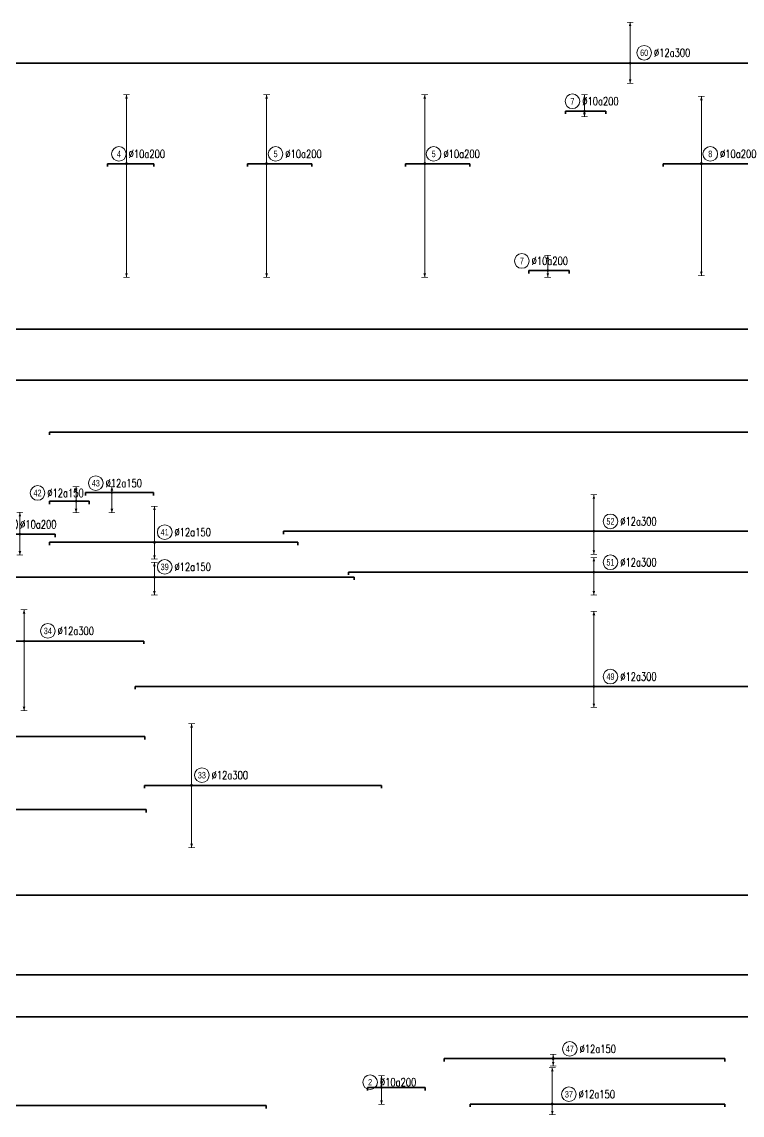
# Model space of a CAD drawing. Header units: millimetres. Extents: x -415354 to 883813, y -531490 to 486716.
# Drawn here: x 38382 to 82576, y 980 to 68072 of the extents above; entities that cross this region are included whole.
import ezdxf
from ezdxf.enums import TextEntityAlignment as Align

# ---------------------------------------------------------------- set-up
doc = ezdxf.new("R2010")
doc.units = ezdxf.units.MM
doc.header["$MEASUREMENT"] = 0
for name, color, linetype, lineweight in [('NDC_S_DIM', 1, 'Continuous', 15), ('NDC_S_REBAR', 4, 'Continuous', 35), ('NDC_S_VN TEXT', 7, 'Continuous', 20)]:
    doc.layers.add(name, color=color, linetype=linetype, lineweight=lineweight)
doc.styles.add('ARIAL', font='arial.ttf', dxfattribs={"width": 0.8})
doc.styles.add('NDC_EN TXT', font='romans.shx', dxfattribs={"width": 0.8})

# ---------------------------------------------------------------- blocks, each defined once
blk = doc.blocks.new('*U179')
at = {"layer": 'NDC_S_REBAR'}
blk.add_line((0, 0), (-477.16, 0), dxfattribs=at)
at = {"layer": 'NDC_S_VN TEXT', "style": 'ARIAL', "width": 0.8}
blk.add_attdef('KHT', text='', height=2, dxfattribs=at).set_placement((2.1, -2.92), align=Align.MIDDLE_CENTER)
at = {"layer": 'NDC_S_VN TEXT', "color": 3, "style": 'NDC_EN TXT', "width": 0.75}
blk.add_attdef('DKT', (5.1, -4.17), '', height=2.5, dxfattribs=at)
blk = doc.blocks.new('*U180')
at = {"layer": 'NDC_S_REBAR'}
for p, q in [((0, 0), (-270.14, 0)), ((-270.14, 0), (-270.14, -0.9)), ((-270.14, -0.9), (-270.14, -0.9))]:
    blk.add_line(p, q, dxfattribs=at)
at = {"layer": 'NDC_S_VN TEXT', "style": 'ARIAL', "width": 0.8}
blk.add_attdef('KHT', text='', height=2, dxfattribs=at).set_placement((-5.58, 3), align=Align.MIDDLE_CENTER)
at = {"layer": 'NDC_S_VN TEXT', "color": 3, "style": 'NDC_EN TXT', "width": 0.75}
blk.add_attdef('DKT', (-2.58, 1.75), '', height=2.5, dxfattribs=at)
blk = doc.blocks.new('*U168')
h = blk.add_hatch(color=6)
edge = h.paths.add_edge_path()
edge.add_arc((-2.99, 0), 0.3, 0, 360)
at = {"layer": 'NDC_S_DIM', "color": 8}
for q in [(-2.99, 11.16), (-2.99, -7.09)]:
    blk.add_line((-2.99, 0), q, dxfattribs=at)
for points in [[(-3.99, 11.16, 0.2, 0.2, 0), (-1.99, 11.16, 0, 0, 0)], [(-3.99, -7.09, 0.2, 0.2, 0), (-1.99, -7.09, 0, 0, 0)]]:
    blk.add_lwpolyline(points, format="xyseb", dxfattribs=at)
at = {"layer": 'NDC_S_DIM'}
blk.add_circle((2.1, 3), 2.25, dxfattribs=at)
at = {"layer": 'NDC_S_DIM', "color": 6}
blk.add_circle((-2.99, 0), 0.3, dxfattribs=at)
at = {"layer": 'NDC_S_DIM', "color": 8}
for points in [[(-3.39, 9.96), (-2.99, 11.16), (-2.59, 9.96)], [(-3.39, -5.89), (-2.99, -7.09), (-2.59, -5.89)]]:
    blk.add_solid(points, dxfattribs=at)
at = {"layer": 'NDC_S_REBAR'}
for p, q in [((0, 0), (-98.24, 0)), ((-98.24, 0), (-98.24, -0.9)), ((0, 0), (202.46, 0)), ((202.46, 0), (202.46, -0.9)), ((-98.24, -0.9), (-98.24, -0.9)), ((202.46, -0.9), (202.46, -0.9))]:
    blk.add_line(p, q, dxfattribs=at)
at = {"layer": 'NDC_S_VN TEXT', "style": 'ARIAL', "width": 0.8}
blk.add_attdef('KHT', text='', height=2, dxfattribs=at).set_placement((2.1, 3), align=Align.MIDDLE_CENTER)
at = {"layer": 'NDC_S_VN TEXT', "color": 3, "style": 'NDC_EN TXT', "width": 0.75}
blk.add_attdef('DKT', (5.1, 1.75), '', height=2.5, dxfattribs=at)
blk = doc.blocks.new('*U171')
at = {"layer": 'NDC_S_REBAR'}
blk.add_line((0, 0), (470.92, 0), dxfattribs=at)
at = {"layer": 'NDC_S_VN TEXT', "style": 'ARIAL', "width": 0.8}
blk.add_attdef('KHT', text='', height=2, dxfattribs=at).set_placement((2.1, 3), align=Align.MIDDLE_CENTER)
at = {"layer": 'NDC_S_VN TEXT', "color": 3, "style": 'NDC_EN TXT', "width": 0.75}
blk.add_attdef('DKT', (5.1, 1.75), '', height=2.5, dxfattribs=at)
blk = doc.blocks.new('*U169')
at = {"layer": 'NDC_S_REBAR'}
for q in [(-179.82, 0), (333.25, 0)]:
    blk.add_line((0, 0), q, dxfattribs=at)
at = {"layer": 'NDC_S_VN TEXT', "style": 'ARIAL', "width": 0.8}
blk.add_attdef('KHT', text='', height=2, dxfattribs=at).set_placement((-32.97, 3), align=Align.MIDDLE_CENTER)
at = {"layer": 'NDC_S_VN TEXT', "color": 3, "style": 'NDC_EN TXT', "width": 0.75}
blk.add_attdef('DKT', (-29.97, 1.75), '', height=2.5, dxfattribs=at)
blk = doc.blocks.new('*U170')
h = blk.add_hatch(color=6)
edge = h.paths.add_edge_path()
edge.add_arc((-39.87, 0), 0.3, 0, 360)
at = {"layer": 'NDC_S_DIM', "color": 8}
for q in [(-39.87, 11.43), (-39.87, -2.82)]:
    blk.add_line((-39.87, 0), q, dxfattribs=at)
for points in [[(-40.87, 11.43, 0.2, 0.2, 0), (-38.87, 11.43, 0, 0, 0)], [(-40.87, -2.82, 0.2, 0.2, 0), (-38.87, -2.82, 0, 0, 0)]]:
    blk.add_lwpolyline(points, format="xyseb", dxfattribs=at)
at = {"layer": 'NDC_S_DIM'}
blk.add_circle((-32.99, 3), 2.25, dxfattribs=at)
at = {"layer": 'NDC_S_DIM', "color": 6}
blk.add_circle((-39.87, 0), 0.3, dxfattribs=at)
at = {"layer": 'NDC_S_DIM', "color": 8}
for points in [[(-40.27, 10.23), (-39.87, 11.43), (-39.47, 10.23)], [(-40.27, -1.62), (-39.87, -2.82), (-39.47, -1.62)]]:
    blk.add_solid(points, dxfattribs=at)
at = {"layer": 'NDC_S_REBAR'}
for p, q in [((0, 0), (-179.84, 0)), ((-179.84, 0), (-179.84, -0.9)), ((0, 0), (69.61, 0)), ((69.61, 0), (69.61, -0.9)), ((-179.84, -0.9), (-179.84, -0.9)), ((69.61, -0.9), (69.61, -0.9))]:
    blk.add_line(p, q, dxfattribs=at)
at = {"layer": 'NDC_S_VN TEXT', "style": 'ARIAL', "width": 0.8}
blk.add_attdef('KHT', text='', height=2, dxfattribs=at).set_placement((-32.99, 3), align=Align.MIDDLE_CENTER)
at = {"layer": 'NDC_S_VN TEXT', "color": 3, "style": 'NDC_EN TXT', "width": 0.75}
blk.add_attdef('DKT', (-29.99, 1.75), '', height=2.5, dxfattribs=at)
blk = doc.blocks.new('*U166')
h = blk.add_hatch(color=6)
edge = h.paths.add_edge_path()
edge.add_arc((-2.99, 0), 0.3, 0, 360)
at = {"layer": 'NDC_S_DIM', "color": 8}
for q in [(-2.99, 11.18), (-2.99, -3.31)]:
    blk.add_line((-2.99, 0), q, dxfattribs=at)
for points in [[(-3.99, 11.18, 0.2, 0.2, 0), (-1.99, 11.18, 0, 0, 0)], [(-3.99, -3.31, 0.2, 0.2, 0), (-1.99, -3.31, 0, 0, 0)]]:
    blk.add_lwpolyline(points, format="xyseb", dxfattribs=at)
at = {"layer": 'NDC_S_DIM'}
blk.add_circle((2.1, 3), 2.25, dxfattribs=at)
at = {"layer": 'NDC_S_DIM', "color": 6}
blk.add_circle((-2.99, 0), 0.3, dxfattribs=at)
at = {"layer": 'NDC_S_DIM', "color": 8}
for points in [[(-3.39, 9.98), (-2.99, 11.18), (-2.59, 9.98)], [(-3.39, -2.11), (-2.99, -3.31), (-2.59, -2.11)]]:
    blk.add_solid(points, dxfattribs=at)
at = {"layer": 'NDC_S_REBAR'}
for p, q in [((0, 0), (-28.23, 0)), ((-28.23, 0), (-28.23, -0.9)), ((0, 0), (49.97, 0)), ((49.97, 0), (49.97, -0.9)), ((-28.23, -0.9), (-28.23, -0.9)), ((49.97, -0.9), (49.97, -0.9))]:
    blk.add_line(p, q, dxfattribs=at)
at = {"layer": 'NDC_S_VN TEXT', "style": 'ARIAL', "width": 0.8}
blk.add_attdef('KHT', text='', height=2, dxfattribs=at).set_placement((2.1, 3), align=Align.MIDDLE_CENTER)
at = {"layer": 'NDC_S_VN TEXT', "color": 3, "style": 'NDC_EN TXT', "width": 0.75}
blk.add_attdef('DKT', (5.1, 1.75), '', height=2.5, dxfattribs=at)
blk = doc.blocks.new('*U162')
h = blk.add_hatch(color=6)
edge = h.paths.add_edge_path()
edge.add_arc((0, 0), 0.3, 0, 360)
at = {"layer": 'NDC_S_DIM', "color": 8}
for q in [(0, 12.56), (0, -6.2)]:
    blk.add_line((0, 0), q, dxfattribs=at)
for points in [[(-1, 12.56, 0.2, 0.2, 0), (1, 12.56, 0, 0, 0)], [(-1, -6.2, 0.2, 0.2, 0), (1, -6.2, 0, 0, 0)]]:
    blk.add_lwpolyline(points, format="xyseb", dxfattribs=at)
at = {"layer": 'NDC_S_DIM'}
blk.add_circle((4.31, 3.17), 2.25, dxfattribs=at)
at = {"layer": 'NDC_S_DIM', "color": 6}
blk.add_circle((0, 0), 0.3, dxfattribs=at)
at = {"layer": 'NDC_S_DIM', "color": 8}
for points in [[(-0.4, 11.36), (0, 12.56), (0.4, 11.36)], [(-0.4, -5), (0, -6.2), (0.4, -5)]]:
    blk.add_solid(points, dxfattribs=at)
at = {"layer": 'NDC_S_REBAR'}
for q in [(-250.37, 0), (626.48, 0)]:
    blk.add_line((0, 0), q, dxfattribs=at)
at = {"layer": 'NDC_S_VN TEXT', "style": 'ARIAL', "width": 0.8}
blk.add_attdef('KHT', text='', height=2, dxfattribs=at).set_placement((4.31, 3.17), align=Align.MIDDLE_CENTER)
at = {"layer": 'NDC_S_VN TEXT', "color": 3, "style": 'NDC_EN TXT', "width": 0.75}
blk.add_attdef('DKT', (7.31, 1.92), '', height=2.5, dxfattribs=at)
blk = doc.blocks.new('*U102')
h = blk.add_hatch(color=6)
edge = h.paths.add_edge_path()
edge.add_arc((0, 0), 0.3, 0, 360)
at = {"layer": 'NDC_S_DIM', "color": 8}
for q in [(0, 5), (0, -1.75)]:
    blk.add_line((0, 0), q, dxfattribs=at)
for points in [[(-1, 5, 0.2, 0.2, 0), (1, 5, 0, 0, 0)], [(-1, -1.75, 0.2, 0.2, 0), (1, -1.75, 0, 0, 0)]]:
    blk.add_lwpolyline(points, format="xyseb", dxfattribs=at)
at = {"layer": 'NDC_S_DIM'}
blk.add_circle((-3.67, 3), 2.25, dxfattribs=at)
at = {"layer": 'NDC_S_DIM', "color": 6}
blk.add_circle((0, 0), 0.3, dxfattribs=at)
at = {"layer": 'NDC_S_DIM', "color": 8}
for points in [[(-0.4, 3.8), (0, 5), (0.4, 3.8)], [(-0.4, -0.55), (0, -1.75), (0.4, -0.55)]]:
    blk.add_solid(points, dxfattribs=at)
at = {"layer": 'NDC_S_REBAR'}
for p, q in [((0, 0), (-5.85, 0)), ((-5.85, 0), (-5.85, -0.9)), ((0, 0), (6.6, 0)), ((6.6, 0), (6.6, -0.9)), ((-5.85, -0.9), (-5.85, -0.9)), ((6.6, -0.9), (6.6, -0.9))]:
    blk.add_line(p, q, dxfattribs=at)
at = {"layer": 'NDC_S_VN TEXT', "style": 'ARIAL', "width": 0.8}
blk.add_attdef('KHT', text='', height=2, dxfattribs=at).set_placement((-3.67, 3), align=Align.MIDDLE_CENTER)
at = {"layer": 'NDC_S_VN TEXT', "color": 3, "style": 'NDC_EN TXT', "width": 0.75}
blk.add_attdef('DKT', (-0.67, 1.75), '', height=2.5, dxfattribs=at)
blk = doc.blocks.new('*U39')
h = blk.add_hatch(color=6)
edge = h.paths.add_edge_path()
edge.add_arc((0, 0), 0.3, 0, 360)
at = {"layer": 'NDC_S_DIM', "color": 8}
for q in [(0, 4.48), (0, -3.52)]:
    blk.add_line((0, 0), q, dxfattribs=at)
for points in [[(-1, 4.48, 0.2, 0.2, 0), (1, 4.48, 0, 0, 0)], [(-1, -3.52, 0.2, 0.2, 0), (1, -3.52, 0, 0, 0)]]:
    blk.add_lwpolyline(points, format="xyseb", dxfattribs=at)
at = {"layer": 'NDC_S_DIM'}
blk.add_circle((-11.81, 2.53), 2.25, dxfattribs=at)
at = {"layer": 'NDC_S_DIM', "color": 6}
blk.add_circle((0, 0), 0.3, dxfattribs=at)
at = {"layer": 'NDC_S_DIM', "color": 8}
for points in [[(-0.4, 3.28), (0, 4.48), (0.4, 3.28)], [(-0.4, -2.32), (0, -3.52), (0.4, -2.32)]]:
    blk.add_solid(points, dxfattribs=at)
at = {"layer": 'NDC_S_REBAR'}
for p, q in [((0, 0), (-8.13, 0)), ((-8.13, 0), (-8.13, -0.9)), ((0, 0), (4.07, 0)), ((4.07, 0), (4.07, -0.9)), ((-8.13, -0.9), (-8.13, -0.9)), ((4.07, -0.9), (4.07, -0.9))]:
    blk.add_line(p, q, dxfattribs=at)
at = {"layer": 'NDC_S_VN TEXT', "style": 'ARIAL', "width": 0.8}
blk.add_attdef('KHT', text='', height=2, dxfattribs=at).set_placement((-11.81, 2.53), align=Align.MIDDLE_CENTER)
at = {"layer": 'NDC_S_VN TEXT', "color": 3, "style": 'NDC_EN TXT', "width": 0.75}
blk.add_attdef('DKT', (-8.81, 1.28), '', height=2.5, dxfattribs=at)
blk = doc.blocks.new('*U46')
h = blk.add_hatch(color=6)
edge = h.paths.add_edge_path()
edge.add_arc((-7.39, 0), 0.3, 0, 360)
at = {"layer": 'NDC_S_DIM', "color": 8}
for q in [(-7.39, 3.65), (-7.39, -5.1)]:
    blk.add_line((-7.39, 0), q, dxfattribs=at)
for points in [[(-8.39, 3.65, 0.2, 0.2, 0), (-6.39, 3.65, 0, 0, 0)], [(-8.39, -5.1, 0.2, 0.2, 0), (-6.39, -5.1, 0, 0, 0)]]:
    blk.add_lwpolyline(points, format="xyseb", dxfattribs=at)
at = {"layer": 'NDC_S_DIM'}
blk.add_circle((-10.89, 1.65), 2.25, dxfattribs=at)
at = {"layer": 'NDC_S_DIM', "color": 6}
blk.add_circle((-7.39, 0), 0.3, dxfattribs=at)
at = {"layer": 'NDC_S_DIM', "color": 8}
for points in [[(-7.79, 2.45), (-7.39, 3.65), (-6.99, 2.45)], [(-7.79, -3.9), (-7.39, -5.1), (-6.99, -3.9)]]:
    blk.add_solid(points, dxfattribs=at)
at = {"layer": 'NDC_S_REBAR'}
for p, q in [((0, 0), (-11.74, 0)), ((-11.74, 0), (-11.74, -0.9)), ((0, 0), (5.96, 0)), ((5.96, 0), (5.96, -0.9)), ((-11.74, -0.9), (-11.74, -0.9)), ((5.96, -0.9), (5.96, -0.9))]:
    blk.add_line(p, q, dxfattribs=at)
at = {"layer": 'NDC_S_VN TEXT', "style": 'ARIAL', "width": 0.8}
blk.add_attdef('KHT', text='', height=2, dxfattribs=at).set_placement((-10.89, 1.65), align=Align.MIDDLE_CENTER)
at = {"layer": 'NDC_S_VN TEXT', "color": 3, "style": 'NDC_EN TXT', "width": 0.75}
blk.add_attdef('DKT', (-7.89, 0.4), '', height=2.5, dxfattribs=at)
blk = doc.blocks.new('*U40')
h = blk.add_hatch(color=6)
edge = h.paths.add_edge_path()
edge.add_arc((0, 0), 0.3, 0, 360)
at = {"layer": 'NDC_S_DIM', "color": 8}
for q in [(0, 21.16), (0, -34.84)]:
    blk.add_line((0, 0), q, dxfattribs=at)
for points in [[(-1, 21.16, 0.2, 0.2, 0), (1, 21.16, 0, 0, 0)], [(-1, -34.84, 0.2, 0.2, 0), (1, -34.84, 0, 0, 0)]]:
    blk.add_lwpolyline(points, format="xyseb", dxfattribs=at)
at = {"layer": 'NDC_S_DIM'}
blk.add_circle((2.74, 3), 2.25, dxfattribs=at)
at = {"layer": 'NDC_S_DIM', "color": 6}
blk.add_circle((0, 0), 0.3, dxfattribs=at)
at = {"layer": 'NDC_S_DIM', "color": 8}
for points in [[(-0.4, 19.96), (0, 21.16), (0.4, 19.96)], [(-0.4, -33.64), (0, -34.84), (0.4, -33.64)]]:
    blk.add_solid(points, dxfattribs=at)
at = {"layer": 'NDC_S_REBAR'}
for p, q in [((0, 0), (-5.85, 0)), ((-5.85, 0), (-5.85, -0.9)), ((0, 0), (13.85, 0)), ((13.85, 0), (13.85, -0.9)), ((-5.85, -0.9), (-5.85, -0.9)), ((13.85, -0.9), (13.85, -0.9))]:
    blk.add_line(p, q, dxfattribs=at)
at = {"layer": 'NDC_S_VN TEXT', "style": 'ARIAL', "width": 0.8}
blk.add_attdef('KHT', text='', height=2, dxfattribs=at).set_placement((2.74, 3), align=Align.MIDDLE_CENTER)
at = {"layer": 'NDC_S_VN TEXT', "color": 3, "style": 'NDC_EN TXT', "width": 0.75}
blk.add_attdef('DKT', (5.74, 1.75), '', height=2.5, dxfattribs=at)
blk = doc.blocks.new('*U104')
h = blk.add_hatch(color=6)
edge = h.paths.add_edge_path()
edge.add_arc((0.3, 0), 0.3, 0, 360)
at = {"layer": 'NDC_S_DIM', "color": 8}
for q in [(0.3, 6.68), (0.3, -6.42)]:
    blk.add_line((0.3, 0), q, dxfattribs=at)
for points in [[(-0.7, 6.68, 0.2, 0.2, 0), (1.3, 6.68, 0, 0, 0)], [(-0.7, -6.42, 0.2, 0.2, 0), (1.3, -6.42, 0, 0, 0)]]:
    blk.add_lwpolyline(points, format="xyseb", dxfattribs=at)
at = {"layer": 'NDC_S_DIM'}
blk.add_circle((-2.64, 3), 2.25, dxfattribs=at)
at = {"layer": 'NDC_S_DIM', "color": 6}
blk.add_circle((0.3, 0), 0.3, dxfattribs=at)
at = {"layer": 'NDC_S_DIM', "color": 8}
for points in [[(-0.1, 5.48), (0.3, 6.68), (0.7, 5.48)], [(-0.1, -5.22), (0.3, -6.42), (0.7, -5.22)]]:
    blk.add_solid(points, dxfattribs=at)
at = {"layer": 'NDC_S_REBAR'}
for p, q in [((0, 0), (-5.85, 0)), ((-5.85, 0), (-5.85, -0.9)), ((0, 0), (11.1, 0)), ((11.1, 0), (11.1, -0.9)), ((-5.85, -0.9), (-5.85, -0.9)), ((11.1, -0.9), (11.1, -0.9))]:
    blk.add_line(p, q, dxfattribs=at)
at = {"layer": 'NDC_S_VN TEXT', "style": 'ARIAL', "width": 0.8}
blk.add_attdef('KHT', text='', height=2, dxfattribs=at).set_placement((-2.64, 3), align=Align.MIDDLE_CENTER)
at = {"layer": 'NDC_S_VN TEXT', "color": 3, "style": 'NDC_EN TXT', "width": 0.75}
blk.add_attdef('DKT', (0.36, 1.75), '', height=2.5, dxfattribs=at)
blk = doc.blocks.new('*U233')
at = {"layer": 'NDC_S_REBAR'}
blk.add_line((0, 0), (590.17, 0), dxfattribs=at)
at = {"layer": 'NDC_S_VN TEXT', "style": 'ARIAL', "width": 0.8}
blk.add_attdef('KHT', text='', height=2, dxfattribs=at).set_placement((2.1, 3), align=Align.MIDDLE_CENTER)
at = {"layer": 'NDC_S_VN TEXT', "color": 3, "style": 'NDC_EN TXT', "width": 0.75}
blk.add_attdef('DKT', (5.1, 1.75), '', height=2.5, dxfattribs=at)
blk = doc.blocks.new('*U234')
h = blk.add_hatch(color=6)
edge = h.paths.add_edge_path()
edge.add_arc((-1.67, 0), 0.3, 0, 360)
at = {"layer": 'NDC_S_DIM', "color": 8}
for q in [(-1.67, 3.4), (-1.67, -1.85)]:
    blk.add_line((-1.67, 0), q, dxfattribs=at)
for points in [[(-2.67, 3.4, 0.2, 0.2, 0), (-0.67, 3.4, 0, 0, 0)], [(-2.67, -1.85, 0.2, 0.2, 0), (-0.67, -1.85, 0, 0, 0)]]:
    blk.add_lwpolyline(points, format="xyseb", dxfattribs=at)
at = {"layer": 'NDC_S_DIM'}
blk.add_circle((5.62, 3.12), 2.25, dxfattribs=at)
at = {"layer": 'NDC_S_DIM', "color": 6}
blk.add_circle((-1.67, 0), 0.3, dxfattribs=at)
at = {"layer": 'NDC_S_DIM', "color": 8}
for points in [[(-2.07, 2.2), (-1.67, 3.4), (-1.27, 2.2)], [(-2.07, -0.65), (-1.67, -1.85), (-1.27, -0.65)]]:
    blk.add_solid(points, dxfattribs=at)
at = {"layer": 'NDC_S_REBAR'}
for p, q in [((0, 0), (-33.06, 0)), ((-33.06, 0), (-33.06, -0.9)), ((0, 0), (194.45, 0)), ((194.45, 0), (194.45, -0.9)), ((-33.06, -0.9), (-33.06, -0.9)), ((194.45, -0.9), (194.45, -0.9))]:
    blk.add_line(p, q, dxfattribs=at)
at = {"layer": 'NDC_S_VN TEXT', "style": 'ARIAL', "width": 0.8}
blk.add_attdef('KHT', text='', height=2, dxfattribs=at).set_placement((5.62, 3.12), align=Align.MIDDLE_CENTER)
at = {"layer": 'NDC_S_VN TEXT', "color": 3, "style": 'NDC_EN TXT', "width": 0.75}
blk.add_attdef('DKT', (8.62, 1.87), '', height=2.5, dxfattribs=at)
blk = doc.blocks.new('*U235')
h = blk.add_hatch(color=6)
edge = h.paths.add_edge_path()
edge.add_arc((-1.67, 0), 0.3, 0, 360)
at = {"layer": 'NDC_S_DIM', "color": 8}
for q in [(-1.67, 2.43), (-1.67, -10.65)]:
    blk.add_line((-1.67, 0), q, dxfattribs=at)
for points in [[(-2.67, 2.43, 0.2, 0.2, 0), (-0.67, 2.43, 0, 0, 0)], [(-2.67, -10.65, 0.2, 0.2, 0), (-0.67, -10.65, 0, 0, 0)]]:
    blk.add_lwpolyline(points, format="xyseb", dxfattribs=at)
at = {"layer": 'NDC_S_DIM'}
blk.add_circle((23.12, 3.12), 2.25, dxfattribs=at)
at = {"layer": 'NDC_S_DIM', "color": 6}
blk.add_circle((-1.67, 0), 0.3, dxfattribs=at)
at = {"layer": 'NDC_S_DIM', "color": 8}
for points in [[(-2.07, 1.23), (-1.67, 2.43), (-1.27, 1.23)], [(-2.07, -9.45), (-1.67, -10.65), (-1.27, -9.45)]]:
    blk.add_solid(points, dxfattribs=at)
at = {"layer": 'NDC_S_REBAR'}
for p, q in [((0, 0), (-18.31, 0)), ((-18.31, 0), (-18.31, -0.9)), ((0, 0), (194.09, 0)), ((194.09, 0), (194.09, -0.9)), ((-18.31, -0.9), (-18.31, -0.9)), ((194.09, -0.9), (194.09, -0.9))]:
    blk.add_line(p, q, dxfattribs=at)
at = {"layer": 'NDC_S_VN TEXT', "style": 'ARIAL', "width": 0.8}
blk.add_attdef('KHT', text='', height=2, dxfattribs=at).set_placement((23.12, 3.12), align=Align.MIDDLE_CENTER)
at = {"layer": 'NDC_S_VN TEXT', "color": 3, "style": 'NDC_EN TXT', "width": 0.75}
blk.add_attdef('DKT', (26.12, 1.87), '', height=2.5, dxfattribs=at)
blk = doc.blocks.new('*U236')
h = blk.add_hatch(color=6)
edge = h.paths.add_edge_path()
edge.add_arc((13.27, 0), 0.3, 0, 360)
at = {"layer": 'NDC_S_DIM', "color": 8}
for q in [(13.27, 18.91), (13.27, -19.09)]:
    blk.add_line((13.27, 0), q, dxfattribs=at)
for points in [[(12.27, 18.91, 0.2, 0.2, 0), (14.27, 18.91, 0, 0, 0)], [(12.27, -19.09, 0.2, 0.2, 0), (14.27, -19.09, 0, 0, 0)]]:
    blk.add_lwpolyline(points, format="xyseb", dxfattribs=at)
at = {"layer": 'NDC_S_DIM'}
blk.add_circle((16.42, 3.12), 2.25, dxfattribs=at)
at = {"layer": 'NDC_S_DIM', "color": 6}
blk.add_circle((13.27, 0), 0.3, dxfattribs=at)
at = {"layer": 'NDC_S_DIM', "color": 8}
for points in [[(12.87, 17.71), (13.27, 18.91), (13.67, 17.71)], [(12.87, -17.89), (13.27, -19.09), (13.67, -17.89)]]:
    blk.add_solid(points, dxfattribs=at)
at = {"layer": 'NDC_S_REBAR'}
for p, q in [((0, 0), (-1.15, 0)), ((-1.15, 0), (-1.15, -0.9)), ((0, 0), (71.54, 0)), ((71.54, 0), (71.54, -0.9)), ((-1.15, -0.9), (-1.15, -0.9)), ((71.54, -0.9), (71.54, -0.9))]:
    blk.add_line(p, q, dxfattribs=at)
at = {"layer": 'NDC_S_VN TEXT', "style": 'ARIAL', "width": 0.8}
blk.add_attdef('KHT', text='', height=2, dxfattribs=at).set_placement((16.42, 3.12), align=Align.MIDDLE_CENTER)
at = {"layer": 'NDC_S_VN TEXT', "color": 3, "style": 'NDC_EN TXT', "width": 0.75}
blk.add_attdef('DKT', (19.42, 1.87), '', height=2.5, dxfattribs=at)
blk = doc.blocks.new('*U253')
h = blk.add_hatch(color=6)
edge = h.paths.add_edge_path()
edge.add_arc((0, 0), 0.3, 0, 360)
at = {"layer": 'NDC_S_DIM', "color": 8}
for q in [(0, 20.66), (0, -34.34)]:
    blk.add_line((0, 0), q, dxfattribs=at)
for points in [[(-1, 20.66, 0.2, 0.2, 0), (1, 20.66, 0, 0, 0)], [(-1, -34.34, 0.2, 0.2, 0), (1, -34.34, 0, 0, 0)]]:
    blk.add_lwpolyline(points, format="xyseb", dxfattribs=at)
at = {"layer": 'NDC_S_DIM'}
blk.add_circle((2.74, 3), 2.25, dxfattribs=at)
at = {"layer": 'NDC_S_DIM', "color": 6}
blk.add_circle((0, 0), 0.3, dxfattribs=at)
at = {"layer": 'NDC_S_DIM', "color": 8}
for points in [[(-0.4, 19.46), (0, 20.66), (0.4, 19.46)], [(-0.4, -33.14), (0, -34.34), (0.4, -33.14)]]:
    blk.add_solid(points, dxfattribs=at)
at = {"layer": 'NDC_S_REBAR'}
for p, q in [((0, 0), (-11.72, 0)), ((-11.72, 0), (-11.72, -0.9)), ((0, 0), (19.48, 0)), ((19.48, 0), (19.48, -0.9)), ((-11.72, -0.9), (-11.72, -0.9)), ((19.48, -0.9), (19.48, -0.9))]:
    blk.add_line(p, q, dxfattribs=at)
at = {"layer": 'NDC_S_VN TEXT', "style": 'ARIAL', "width": 0.8}
blk.add_attdef('KHT', text='', height=2, dxfattribs=at).set_placement((2.74, 3), align=Align.MIDDLE_CENTER)
at = {"layer": 'NDC_S_VN TEXT', "color": 3, "style": 'NDC_EN TXT', "width": 0.75}
blk.add_attdef('DKT', (5.74, 1.75), '', height=2.5, dxfattribs=at)
blk = doc.blocks.new('*U267')
at = {"layer": 'NDC_S_REBAR'}
for q in [(-179.82, 0), (538.88, 0)]:
    blk.add_line((0, 0), q, dxfattribs=at)
at = {"layer": 'NDC_S_VN TEXT', "style": 'ARIAL', "width": 0.8}
blk.add_attdef('KHT', text='', height=2, dxfattribs=at).set_placement((-32.97, 3), align=Align.MIDDLE_CENTER)
at = {"layer": 'NDC_S_VN TEXT', "color": 3, "style": 'NDC_EN TXT', "width": 0.75}
blk.add_attdef('DKT', (-29.97, 1.75), '', height=2.5, dxfattribs=at)
blk = doc.blocks.new('*U868')
h = blk.add_hatch(color=6)
edge = h.paths.add_edge_path()
edge.add_arc((0, 0), 0.3, 0, 360)
at = {"layer": 'NDC_S_DIM', "color": 8}
for q in [(0, 4.7), (0, -2.05)]:
    blk.add_line((0, 0), q, dxfattribs=at)
for points in [[(-1, 4.7, 0.2, 0.2, 0), (1, 4.7, 0, 0, 0)], [(-1, -2.05, 0.2, 0.2, 0), (1, -2.05, 0, 0, 0)]]:
    blk.add_lwpolyline(points, format="xyseb", dxfattribs=at)
at = {"layer": 'NDC_S_DIM'}
blk.add_circle((-7.95, 2.96), 2.25, dxfattribs=at)
at = {"layer": 'NDC_S_DIM', "color": 6}
blk.add_circle((0, 0), 0.3, dxfattribs=at)
at = {"layer": 'NDC_S_DIM', "color": 8}
for points in [[(-0.4, 3.5), (0, 4.7), (0.4, 3.5)], [(-0.4, -0.85), (0, -2.05), (0.4, -0.85)]]:
    blk.add_solid(points, dxfattribs=at)
at = {"layer": 'NDC_S_REBAR'}
for p, q in [((0, 0), (-5.85, 0)), ((-5.85, 0), (-5.85, -0.9)), ((0, 0), (6.6, 0)), ((6.6, 0), (6.6, -0.9)), ((-5.85, -0.9), (-5.85, -0.9)), ((6.6, -0.9), (6.6, -0.9))]:
    blk.add_line(p, q, dxfattribs=at)
at = {"layer": 'NDC_S_VN TEXT', "style": 'ARIAL', "width": 0.8}
blk.add_attdef('KHT', text='', height=2, dxfattribs=at).set_placement((-7.95, 2.96), align=Align.MIDDLE_CENTER)
at = {"layer": 'NDC_S_VN TEXT', "color": 3, "style": 'NDC_EN TXT', "width": 0.75}
blk.add_attdef('DKT', (-4.95, 1.71), '', height=2.5, dxfattribs=at)
blk = doc.blocks.new('*U879')
h = blk.add_hatch(color=6)
edge = h.paths.add_edge_path()
edge.add_arc((13.27, 0), 0.3, 0, 360)
at = {"layer": 'NDC_S_DIM', "color": 8}
for q in [(13.27, 11.09), (13.27, -5.16)]:
    blk.add_line((13.27, 0), q, dxfattribs=at)
for points in [[(12.27, 11.09, 0.2, 0.2, 0), (14.27, 11.09, 0, 0, 0)], [(12.27, -5.16, 0.2, 0.2, 0), (14.27, -5.16, 0, 0, 0)]]:
    blk.add_lwpolyline(points, format="xyseb", dxfattribs=at)
at = {"layer": 'NDC_S_DIM'}
blk.add_circle((16.42, 3.12), 2.25, dxfattribs=at)
at = {"layer": 'NDC_S_DIM', "color": 6}
blk.add_circle((13.27, 0), 0.3, dxfattribs=at)
at = {"layer": 'NDC_S_DIM', "color": 8}
for points in [[(12.87, 9.89), (13.27, 11.09), (13.67, 9.89)], [(12.87, -3.96), (13.27, -5.16), (13.67, -3.96)]]:
    blk.add_solid(points, dxfattribs=at)
at = {"layer": 'NDC_S_REBAR'}
for p, q in [((0, 0), (-18.9, 0)), ((-18.9, 0), (-18.9, -0.9)), ((0, 0), (57.29, 0)), ((57.29, 0), (57.29, -0.9)), ((-18.9, -0.9), (-18.9, -0.9)), ((57.29, -0.9), (57.29, -0.9))]:
    blk.add_line(p, q, dxfattribs=at)
at = {"layer": 'NDC_S_VN TEXT', "style": 'ARIAL', "width": 0.8}
blk.add_attdef('KHT', text='', height=2, dxfattribs=at).set_placement((16.42, 3.12), align=Align.MIDDLE_CENTER)
at = {"layer": 'NDC_S_VN TEXT', "color": 3, "style": 'NDC_EN TXT', "width": 0.75}
blk.add_attdef('DKT', (19.42, 1.87), '', height=2.5, dxfattribs=at)
blk = doc.blocks.new('*U880')
h = blk.add_hatch(color=6)
edge = h.paths.add_edge_path()
edge.add_arc((13.27, 0), 0.3, 0, 360)
at = {"layer": 'NDC_S_DIM', "color": 8}
for q in [(13.27, 4.5), (13.27, -5.5)]:
    blk.add_line((13.27, 0), q, dxfattribs=at)
for points in [[(12.27, 4.5, 0.2, 0.2, 0), (14.27, 4.5, 0, 0, 0)], [(12.27, -5.5, 0.2, 0.2, 0), (14.27, -5.5, 0, 0, 0)]]:
    blk.add_lwpolyline(points, format="xyseb", dxfattribs=at)
at = {"layer": 'NDC_S_DIM'}
blk.add_circle((16.42, 3.12), 2.25, dxfattribs=at)
at = {"layer": 'NDC_S_DIM', "color": 6}
blk.add_circle((13.27, 0), 0.3, dxfattribs=at)
at = {"layer": 'NDC_S_DIM', "color": 8}
for points in [[(12.87, 3.3), (13.27, 4.5), (13.67, 3.3)], [(12.87, -4.3), (13.27, -5.5), (13.67, -4.3)]]:
    blk.add_solid(points, dxfattribs=at)
at = {"layer": 'NDC_S_REBAR'}
for p, q in [((0, 0), (-34.9, 0)), ((-34.9, 0), (-34.9, -0.9)), ((0, 0), (74.55, 0)), ((74.55, 0), (74.55, -0.9)), ((-34.9, -0.9), (-34.9, -0.9)), ((74.55, -0.9), (74.55, -0.9))]:
    blk.add_line(p, q, dxfattribs=at)
at = {"layer": 'NDC_S_VN TEXT', "style": 'ARIAL', "width": 0.8}
blk.add_attdef('KHT', text='', height=2, dxfattribs=at).set_placement((16.42, 3.12), align=Align.MIDDLE_CENTER)
at = {"layer": 'NDC_S_VN TEXT', "color": 3, "style": 'NDC_EN TXT', "width": 0.75}
blk.add_attdef('DKT', (19.42, 1.87), '', height=2.5, dxfattribs=at)
blk = doc.blocks.new('*U881')
h = blk.add_hatch(color=6)
edge = h.paths.add_edge_path()
edge.add_arc((-1.62, 0), 0.3, 0, 360)
at = {"layer": 'NDC_S_DIM', "color": 8}
for q in [(-1.62, 9.64), (-1.62, -21.36)]:
    blk.add_line((-1.62, 0), q, dxfattribs=at)
for points in [[(-2.62, 9.64, 0.2, 0.2, 0), (-0.62, 9.64, 0, 0, 0)], [(-2.62, -21.36, 0.2, 0.2, 0), (-0.62, -21.36, 0, 0, 0)]]:
    blk.add_lwpolyline(points, format="xyseb", dxfattribs=at)
at = {"layer": 'NDC_S_DIM'}
blk.add_circle((5.68, 3.12), 2.25, dxfattribs=at)
at = {"layer": 'NDC_S_DIM', "color": 6}
blk.add_circle((-1.62, 0), 0.3, dxfattribs=at)
at = {"layer": 'NDC_S_DIM', "color": 8}
for points in [[(-2.02, 8.44), (-1.62, 9.64), (-1.22, 8.44)], [(-2.02, -20.16), (-1.62, -21.36), (-1.22, -20.16)]]:
    blk.add_solid(points, dxfattribs=at)
at = {"layer": 'NDC_S_REBAR'}
for p, q in [((0, 0), (-9.2, 0)), ((-9.2, 0), (-9.2, -0.9)), ((0, 0), (35.16, 0)), ((35.16, 0), (35.16, -0.9)), ((-9.2, -0.9), (-9.2, -0.9)), ((35.16, -0.9), (35.16, -0.9))]:
    blk.add_line(p, q, dxfattribs=at)
at = {"layer": 'NDC_S_VN TEXT', "style": 'ARIAL', "width": 0.8}
blk.add_attdef('KHT', text='', height=2, dxfattribs=at).set_placement((5.68, 3.12), align=Align.MIDDLE_CENTER)
at = {"layer": 'NDC_S_VN TEXT', "color": 3, "style": 'NDC_EN TXT', "width": 0.75}
blk.add_attdef('DKT', (8.68, 1.87), '', height=2.5, dxfattribs=at)
blk = doc.blocks.new('*U882')
h = blk.add_hatch(color=6)
edge = h.paths.add_edge_path()
edge.add_arc((-2.99, 0), 0.3, 0, 360)
at = {"layer": 'NDC_S_DIM', "color": 8}
for q in [(-2.99, 4.46), (-2.99, -7.04)]:
    blk.add_line((-2.99, 0), q, dxfattribs=at)
for points in [[(-3.99, 4.46, 0.2, 0.2, 0), (-1.99, 4.46, 0, 0, 0)], [(-3.99, -7.04, 0.2, 0.2, 0), (-1.99, -7.04, 0, 0, 0)]]:
    blk.add_lwpolyline(points, format="xyseb", dxfattribs=at)
at = {"layer": 'NDC_S_DIM'}
blk.add_circle((2.1, 3), 2.25, dxfattribs=at)
at = {"layer": 'NDC_S_DIM', "color": 6}
blk.add_circle((-2.99, 0), 0.3, dxfattribs=at)
at = {"layer": 'NDC_S_DIM', "color": 8}
for points in [[(-3.39, 3.26), (-2.99, 4.46), (-2.59, 3.26)], [(-3.39, -5.84), (-2.99, -7.04), (-2.59, -5.84)]]:
    blk.add_solid(points, dxfattribs=at)
at = {"layer": 'NDC_S_REBAR'}
for p, q in [((0, 0), (-78.24, 0)), ((-78.24, 0), (-78.24, -0.9)), ((0, 0), (202.46, 0)), ((202.46, 0), (202.46, -0.9)), ((-78.24, -0.9), (-78.24, -0.9)), ((202.46, -0.9), (202.46, -0.9))]:
    blk.add_line(p, q, dxfattribs=at)
at = {"layer": 'NDC_S_VN TEXT', "style": 'ARIAL', "width": 0.8}
blk.add_attdef('KHT', text='', height=2, dxfattribs=at).set_placement((2.1, 3), align=Align.MIDDLE_CENTER)
at = {"layer": 'NDC_S_VN TEXT', "color": 3, "style": 'NDC_EN TXT', "width": 0.75}
blk.add_attdef('DKT', (5.1, 1.75), '', height=2.5, dxfattribs=at)
blk = doc.blocks.new('*U883')
h = blk.add_hatch(color=6)
edge = h.paths.add_edge_path()
edge.add_arc((-2.99, 0), 0.3, 0, 360)
at = {"layer": 'NDC_S_DIM', "color": 8}
for q in [(-2.99, 23.04), (-2.99, -6.46)]:
    blk.add_line((-2.99, 0), q, dxfattribs=at)
for points in [[(-3.99, 23.04, 0.2, 0.2, 0), (-1.99, 23.04, 0, 0, 0)], [(-3.99, -6.46, 0.2, 0.2, 0), (-1.99, -6.46, 0, 0, 0)]]:
    blk.add_lwpolyline(points, format="xyseb", dxfattribs=at)
at = {"layer": 'NDC_S_DIM'}
blk.add_circle((2.1, 3), 2.25, dxfattribs=at)
at = {"layer": 'NDC_S_DIM', "color": 6}
blk.add_circle((-2.99, 0), 0.3, dxfattribs=at)
at = {"layer": 'NDC_S_DIM', "color": 8}
for points in [[(-3.39, 21.84), (-2.99, 23.04), (-2.59, 21.84)], [(-3.39, -5.26), (-2.99, -6.46), (-2.59, -5.26)]]:
    blk.add_solid(points, dxfattribs=at)
at = {"layer": 'NDC_S_REBAR'}
for p, q in [((0, 0), (-143.74, 0)), ((-143.74, 0), (-143.74, -0.9)), ((0, 0), (202.46, 0)), ((202.46, 0), (202.46, -0.9)), ((-143.74, -0.9), (-143.74, -0.9)), ((202.46, -0.9), (202.46, -0.9))]:
    blk.add_line(p, q, dxfattribs=at)
at = {"layer": 'NDC_S_VN TEXT', "style": 'ARIAL', "width": 0.8}
blk.add_attdef('KHT', text='', height=2, dxfattribs=at).set_placement((2.1, 3), align=Align.MIDDLE_CENTER)
at = {"layer": 'NDC_S_VN TEXT', "color": 3, "style": 'NDC_EN TXT', "width": 0.75}
blk.add_attdef('DKT', (5.1, 1.75), '', height=2.5, dxfattribs=at)
blk = doc.blocks.new('*U884')
h = blk.add_hatch(color=6)
edge = h.paths.add_edge_path()
edge.add_arc((0, 0), 0.3, 0, 360)
at = {"layer": 'NDC_S_DIM', "color": 8}
for q in [(0, 21.16), (0, -34.84)]:
    blk.add_line((0, 0), q, dxfattribs=at)
for points in [[(-1, 21.16, 0.2, 0.2, 0), (1, 21.16, 0, 0, 0)], [(-1, -34.84, 0.2, 0.2, 0), (1, -34.84, 0, 0, 0)]]:
    blk.add_lwpolyline(points, format="xyseb", dxfattribs=at)
at = {"layer": 'NDC_S_DIM'}
blk.add_circle((-2.32, 3), 2.25, dxfattribs=at)
at = {"layer": 'NDC_S_DIM', "color": 6}
blk.add_circle((0, 0), 0.3, dxfattribs=at)
at = {"layer": 'NDC_S_DIM', "color": 8}
for points in [[(-0.4, 19.96), (0, 21.16), (0.4, 19.96)], [(-0.4, -33.64), (0, -34.84), (0.4, -33.64)]]:
    blk.add_solid(points, dxfattribs=at)
at = {"layer": 'NDC_S_REBAR'}
for p, q in [((0, 0), (-5.85, 0)), ((-5.85, 0), (-5.85, -0.9)), ((0, 0), (8.35, 0)), ((8.35, 0), (8.35, -0.9)), ((-5.85, -0.9), (-5.85, -0.9)), ((8.35, -0.9), (8.35, -0.9))]:
    blk.add_line(p, q, dxfattribs=at)
at = {"layer": 'NDC_S_VN TEXT', "style": 'ARIAL', "width": 0.8}
blk.add_attdef('KHT', text='', height=2, dxfattribs=at).set_placement((-2.32, 3), align=Align.MIDDLE_CENTER)
at = {"layer": 'NDC_S_VN TEXT', "color": 3, "style": 'NDC_EN TXT', "width": 0.75}
blk.add_attdef('DKT', (0.68, 1.75), '', height=2.5, dxfattribs=at)
blk = doc.blocks.new('*U1020')
h = blk.add_hatch(color=6)
edge = h.paths.add_edge_path()
edge.add_arc((0, 0), 0.3, 0, 360)
at = {"layer": 'NDC_S_DIM', "color": 8}
for q in [(0, 1.77), (0, -6.23)]:
    blk.add_line((0, 0), q, dxfattribs=at)
for points in [[(-1, 1.77, 0.2, 0.2, 0), (1, 1.77, 0, 0, 0)], [(-1, -6.23, 0.2, 0.2, 0), (1, -6.23, 0, 0, 0)]]:
    blk.add_lwpolyline(points, format="xyseb", dxfattribs=at)
at = {"layer": 'NDC_S_DIM'}
blk.add_circle((-4.94, 2.83), 2.25, dxfattribs=at)
at = {"layer": 'NDC_S_DIM', "color": 6}
blk.add_circle((0, 0), 0.3, dxfattribs=at)
at = {"layer": 'NDC_S_DIM', "color": 8}
for points in [[(-0.4, 0.57), (0, 1.77), (0.4, 0.57)], [(-0.4, -5.03), (0, -6.23), (0.4, -5.03)]]:
    blk.add_solid(points, dxfattribs=at)
at = {"layer": 'NDC_S_REBAR'}
for p, q in [((0, 0), (-8.13, 0)), ((-8.13, 0), (-8.13, -0.9)), ((0, 0), (12.76, 0)), ((12.76, 0), (12.76, -0.9)), ((-8.13, -0.9), (-8.13, -0.9)), ((12.76, -0.9), (12.76, -0.9))]:
    blk.add_line(p, q, dxfattribs=at)
at = {"layer": 'NDC_S_VN TEXT', "style": 'ARIAL', "width": 0.8}
blk.add_attdef('KHT', text='', height=2, dxfattribs=at).set_placement((-4.94, 2.83), align=Align.MIDDLE_CENTER)
at = {"layer": 'NDC_S_VN TEXT', "color": 3, "style": 'NDC_EN TXT', "width": 0.75}
blk.add_attdef('DKT', (-1.94, 1.58), '', height=2.5, dxfattribs=at)
blk = doc.blocks.new('*U1233')
h = blk.add_hatch(color=6)
edge = h.paths.add_edge_path()
edge.add_arc((-2.99, 0), 0.3, 0, 360)
at = {"layer": 'NDC_S_DIM', "color": 8}
for q in [(-2.99, 1.31), (-2.99, -2.24)]:
    blk.add_line((-2.99, 0), q, dxfattribs=at)
for points in [[(-3.99, 1.31, 0.2, 0.2, 0), (-1.99, 1.31, 0, 0, 0)], [(-3.99, -2.24, 0.2, 0.2, 0), (-1.99, -2.24, 0, 0, 0)]]:
    blk.add_lwpolyline(points, format="xyseb", dxfattribs=at)
at = {"layer": 'NDC_S_DIM'}
blk.add_circle((2.1, 3), 2.25, dxfattribs=at)
at = {"layer": 'NDC_S_DIM', "color": 6}
blk.add_circle((-2.99, 0), 0.3, dxfattribs=at)
at = {"layer": 'NDC_S_DIM', "color": 8}
for points in [[(-3.39, 0.11), (-2.99, 1.31), (-2.59, 0.11)], [(-3.39, -1.04), (-2.99, -2.24), (-2.59, -1.04)]]:
    blk.add_solid(points, dxfattribs=at)
at = {"layer": 'NDC_S_REBAR'}
for p, q in [((0, 0), (-36.41, 0)), ((-36.41, 0), (-36.41, -0.9)), ((0, 0), (49.7, 0)), ((49.7, 0), (49.7, -0.9)), ((-36.41, -0.9), (-36.41, -0.9)), ((49.7, -0.9), (49.7, -0.9))]:
    blk.add_line(p, q, dxfattribs=at)
at = {"layer": 'NDC_S_VN TEXT', "style": 'ARIAL', "width": 0.8}
blk.add_attdef('KHT', text='', height=2, dxfattribs=at).set_placement((2.1, 3), align=Align.MIDDLE_CENTER)
at = {"layer": 'NDC_S_VN TEXT', "color": 3, "style": 'NDC_EN TXT', "width": 0.75}
blk.add_attdef('DKT', (5.1, 1.75), '', height=2.5, dxfattribs=at)

msp = doc.modelspace()

# ---------------------------------------------------------------- block references
at = {"xscale": 200, "yscale": 200, "zscale": 200}
for name, p, values in [('*U162', (75703.3, 65539.7), {'KHT': '60', 'DKT': '%%c12a300'}), ('*U884', (44799.8, 59368.6), {'KHT': '4', 'DKT': '%%c10a200'}), ('*U40', (53399.8, 59368.6), {'KHT': '5', 'DKT': '%%c10a200'}), ('*U40', (63099.8, 59368.6), {'KHT': '5', 'DKT': '%%c10a200'}), ('*U102', (72899.8, 62600), {'KHT': '7', 'DKT': '%%c10a200'}), ('*U253', (80073.6, 59368.6), {'KHT': '8', 'DKT': '%%c10a200'}), ('*U868', (70649.8, 52809.7), {'KHT': '7', 'DKT': '%%c10a200'}), ('*U39', (41705.8, 38654.3), {'KHT': '42', 'DKT': '%%c12a150'}), ('*U1020', (43905.7, 39195.8), {'KHT': '43', 'DKT': '%%c12a150'}), ('*U168', (74077.5, 36817.5), {'KHT': '52', 'DKT': '%%c12a300'}), ('*U879', (43860.4, 36132), {'KHT': '41', 'DKT': '%%c12a150'}), ('*U104', (38199.8, 36633.7), {'KHT': '3', 'DKT': '%%c10a200'}), ('*U880', (43860.4, 34000.4), {'KHT': '39', 'DKT': '%%c12a150'}), ('*U882', (74077.5, 34307.4), {'KHT': '51', 'DKT': '%%c12a300'}), ('*U881', (38838.4, 30072.8), {'KHT': '34', 'DKT': '%%c12a300'}), ('*U883', (74077.5, 27292.1), {'KHT': '49', 'DKT': '%%c12a300'}), ('*U234', (7042, 24219), {'KHT': '22', 'DKT': '%%c12a300'}), ('*U236', (46142, 21218.4), {'KHT': '33', 'DKT': '%%c12a300'}), ('*U235', (7192, 19729.6), {'KHT': '21', 'DKT': '%%c12a300'}), ('*U1233', (71582.6, 4446), {'KHT': '47', 'DKT': '%%c12a150'}), ('*U170', (39448.8, 1564.2), {'KHT': '24', 'DKT': '%%c12a300'}), ('*U46', (61927.3, 2669.3), {'KHT': '2', 'DKT': '%%c10a200'}), ('*U166', (71526.6, 1662.8), {'KHT': '37', 'DKT': '%%c12a150'})]:
    msp.add_blockref(name, p, dxfattribs=at).add_auto_attribs(values)
for name, p in [('*U179', (121061.9, 49223)), ('*U233', (16335.7, 46078.7)), ('*U180', (94107.9, 42901.9)), ('*U171', (20386.1, 14474.2)), ('*U169', (39443.2, 9592.2)), ('*U267', (39443.2, 7015))]:
    msp.add_blockref(name, p, dxfattribs=at)

doc.saveas('drawing.dxf')
